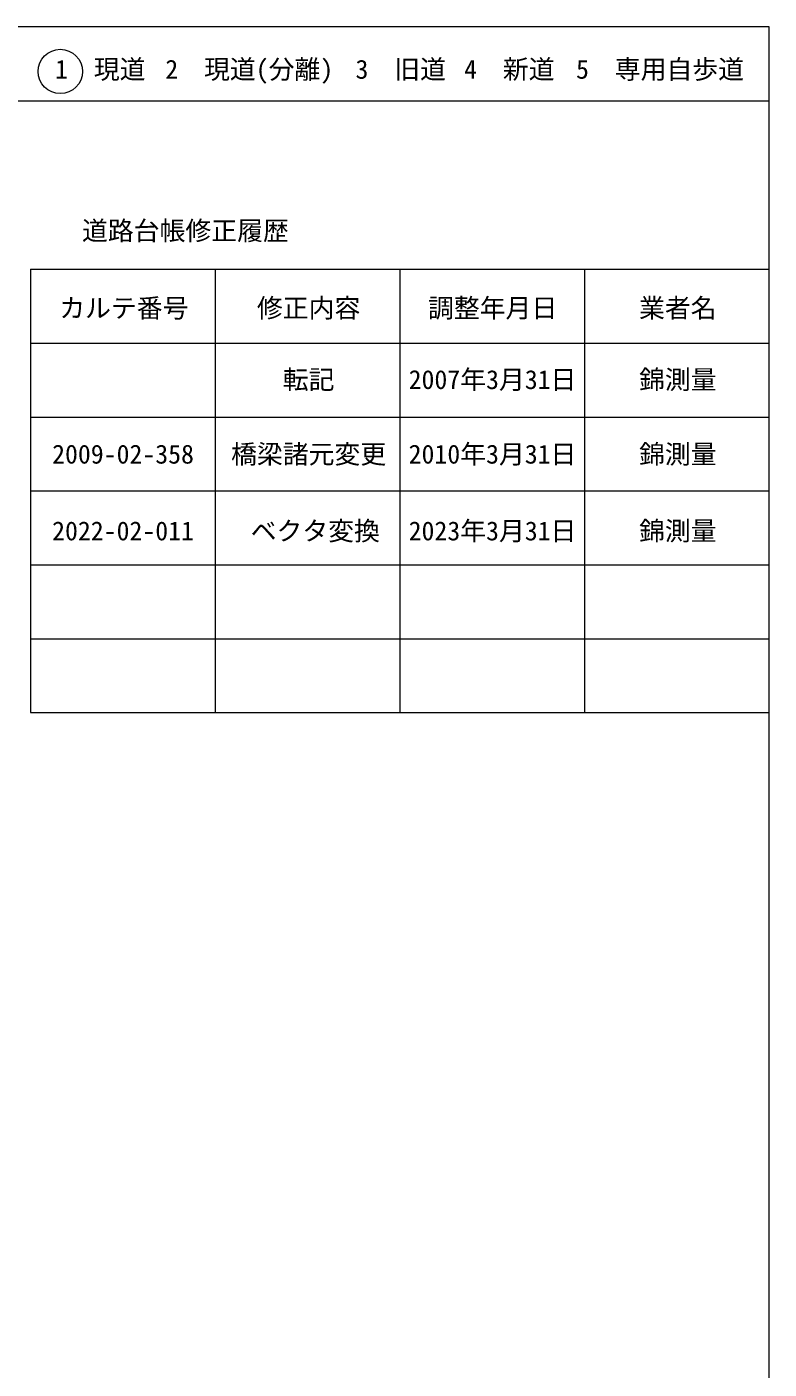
# Model space of a CAD drawing. Units: millimetres, scale not verified. Extents: x -60515 to 579485, y -102535 to 257465.
# Drawn here: x 478985 to 579485, y 75822 to 257465 of the extents above; entities that cross this region are included whole.
import ezdxf
from ezdxf.enums import TextEntityAlignment as Align

# ---------------------------------------------------------------- set-up
doc = ezdxf.new("R2010")
doc.units = ezdxf.units.MM
doc.header["$LTSCALE"] = 1000
for name, color, linetype, lineweight in [('M-TTL', 2, 'Continuous', 13), ('M-TTL-FRAM', 2, 'Continuous', 13), ('M-TTL-LINE', 7, 'Continuous', 13), ('M-TTL-TXT', 7, 'Continuous', 13)]:
    doc.layers.add(name, color=color, linetype=linetype, lineweight=lineweight)
doc.styles.add('ＭＳ ゴシック', font='')
doc.styles.get('ＭＳ ゴシック').set_extended_font_data('MS Gothic')

msp = doc.modelspace()

# ---------------------------------------------------------------- linework, layer by layer
at = {"layer": 'M-TTL'}
for p, q in [((579485, 257465), (-60515, 257465)), ((579485, -102535), (579485, 257465))]:
    msp.add_line(p, q, dxfattribs=at)
at = {"layer": 'M-TTL-FRAM'}
for p, q in [((479485, 224661), (479485, 164661)), ((479485, 224661), (579485, 224661)), ((479485, 164661), (579485, 164661))]:
    msp.add_line(p, q, dxfattribs=at)
at = {"layer": 'M-TTL-LINE'}
for p, q in [((-60515, 247465), (579485, 247465)), ((504485, 224661), (504485, 164661)), ((529485, 224661), (529485, 164661)), ((554485, 224661), (554485, 164661)), ((479485, 214661), (579485, 214661)), ((479485, 204661), (579485, 204661)), ((479485, 194661), (579485, 194661)), ((479485, 184661), (579485, 184661)), ((479485, 174661), (579485, 174661))]:
    msp.add_line(p, q, dxfattribs=at)
at = {"layer": 'M-TTL-TXT'}
msp.add_circle((483516, 251423), 3000, dxfattribs=at)

# ---------------------------------------------------------------- texts
at = {"layer": 'M-TTL-TXT', "style": 'ＭＳ ゴシック'}
for s, p in [('1\u3000現道', (482808, 249673)), ('2\u3000現道(分離)', (497729, 249673)), ('3\u3000旧道', (523481, 249673)), ('4\u3000新道', (538184, 249673)), ('5\u3000専用自歩道', (553338, 249673)), ('道路台帳修正履歴', (486453, 227828)), ('カルテ番号', (483371, 217362)), ('修正内容', (510136, 217362)), ('調整年月日', (533301, 217362)), ('業者名', (561867, 217362)), ('転記', (513636, 207679)), ('2007年3月31日', (530676, 207679)), ('錦測量', (561867, 207679)), ('2009-02-358', (482408, 197592)), ('橋梁諸元変更', (506636, 197592)), ('2010年3月31日', (530676, 197592)), ('錦測量', (561867, 197592)), ('ベクタ変換', (509285, 187202)), ('2023年3月31日', (530676, 187202)), ('錦測量', (561867, 187202)), ('2022-02-011', (482408, 187202))]:
    msp.add_text(s, height=2566, dxfattribs=at).set_placement(p, align=Align.BOTTOM_LEFT)

doc.saveas('drawing.dxf')
